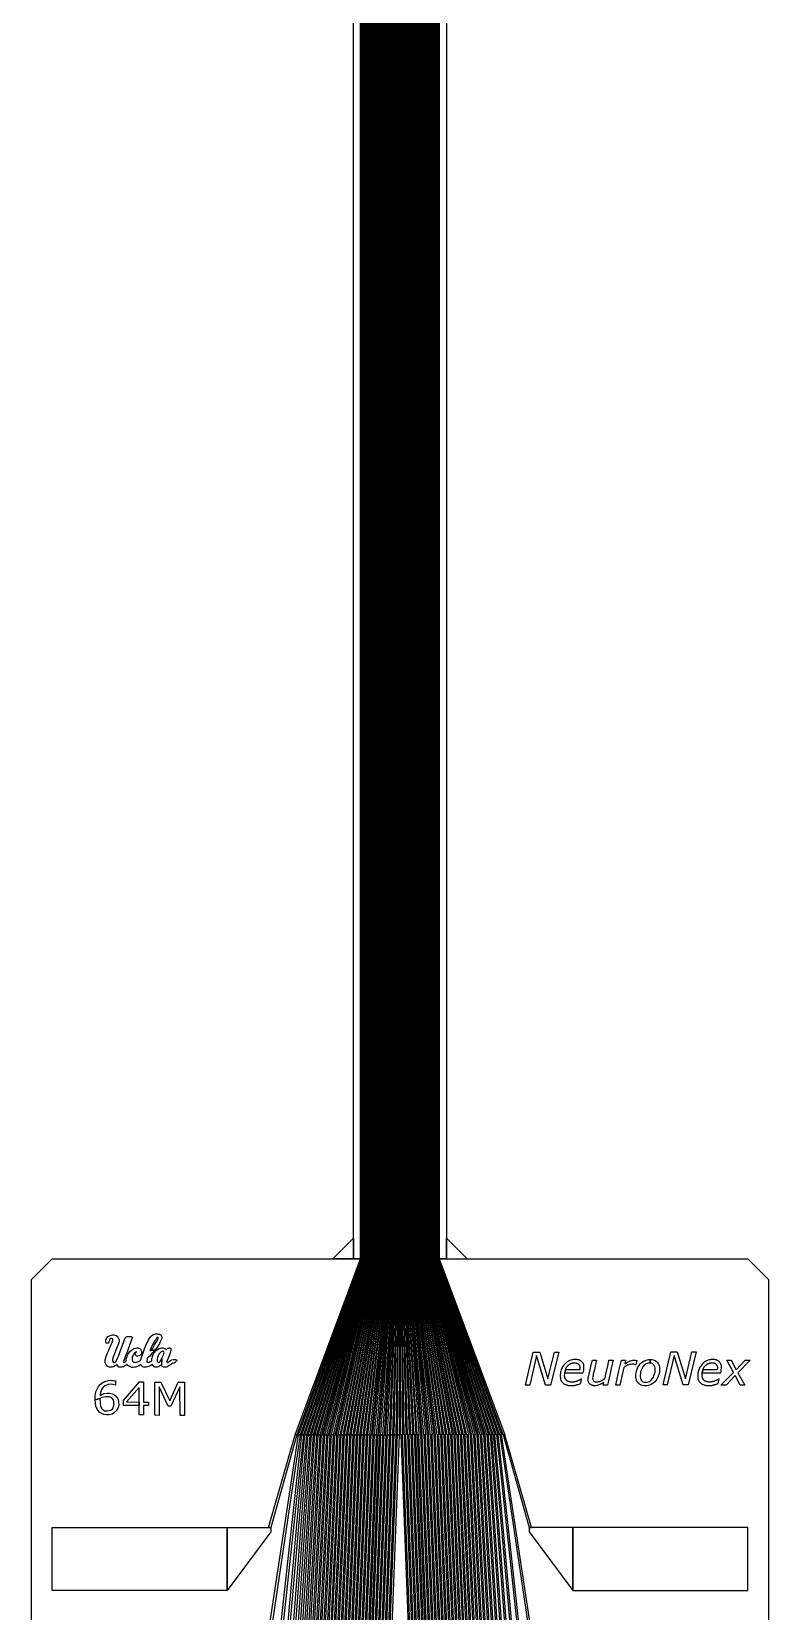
# Model space of a CAD drawing. Header units: inches. Extents: x 115980 to 170179, y 57000 to 74333.
# Drawn here: x 121980 to 122694, y 60169 to 61698 of the extents above; entities that cross this region are included whole.
import ezdxf

# ---------------------------------------------------------------- set-up
doc = ezdxf.new("R2010")
doc.units = ezdxf.units.IN
doc.header["$MEASUREMENT"] = 0
for name, color, linetype in [('metal', 221, 'Continuous'), ('nitride window', 40, 'Continuous'), ('profile', 140, 'Continuous')]:
    doc.layers.add(name, color=color, linetype=linetype)

msp = doc.modelspace()

# ---------------------------------------------------------------- linework, layer by layer
at = {"layer": 'metal'}
for points in [[(122298.7, 60510.7), (122298.7, 66740.5), (122299.3, 66740.5), (122299.3, 60510.7)], [(122299.9, 60510.7), (122299.9, 66740.5), (122300.5, 66740.5), (122300.5, 60510.7)], [(122301.1, 60510.7), (122301.1, 66740.5), (122301.7, 66740.5), (122301.7, 60510.7)], [(122302.3, 60510.7), (122302.3, 66740.5), (122302.9, 66740.5), (122302.9, 60510.7)], [(122303.5, 60510.7), (122303.5, 66740.5), (122304.1, 66740.5), (122304.1, 60510.7)], [(122304.7, 60510.7), (122304.7, 66740.5), (122305.3, 66740.5), (122305.3, 60510.7)], [(122305.9, 60510.7), (122305.9, 66740.5), (122306.5, 66740.5), (122306.5, 60510.7)], [(122307.1, 60510.7), (122307.1, 66740.5), (122307.7, 66740.5), (122307.7, 60510.7)], [(122308.3, 60510.7), (122308.3, 66740.5), (122308.9, 66740.5), (122308.9, 60510.7)], [(122309.5, 60510.7), (122309.5, 66740.5), (122310.1, 66740.5), (122310.1, 60510.7)], [(122310.7, 60510.7), (122310.7, 66740.5), (122311.3, 66740.5), (122311.3, 60510.7)], [(122311.9, 60510.7), (122311.9, 66740.5), (122312.5, 66740.5), (122312.5, 60510.7)], [(122313.1, 60510.7), (122313.1, 66740.5), (122313.7, 66740.5), (122313.7, 60510.7)], [(122314.3, 60510.7), (122314.3, 66740.5), (122314.9, 66740.5), (122314.9, 60510.7)], [(122315.5, 60510.7), (122315.5, 66740.5), (122316.1, 66740.5), (122316.1, 60510.7)], [(122316.7, 60510.7), (122316.7, 66740.5), (122317.3, 66740.5), (122317.3, 60510.7)], [(122317.9, 60510.7), (122317.9, 66740.5), (122318.5, 66740.5), (122318.5, 60510.7)], [(122319.1, 60510.7), (122319.1, 66740.5), (122319.7, 66740.5), (122319.7, 60510.7)], [(122320.3, 60510.7), (122320.3, 66740.5), (122320.9, 66740.5), (122320.9, 60510.7)], [(122321.5, 60510.7), (122321.5, 66740.5), (122322.1, 66740.5), (122322.1, 60510.7)], [(122322.7, 60510.7), (122322.7, 66740.5), (122323.3, 66740.5), (122323.3, 60510.7)], [(122323.9, 60510.7), (122323.9, 66740.5), (122324.5, 66740.5), (122324.5, 60510.7)], [(122325.1, 60510.7), (122325.1, 66740.5), (122325.7, 66740.5), (122325.7, 60510.7)], [(122326.3, 60510.7), (122326.3, 66740.5), (122326.9, 66740.5), (122326.9, 60510.7)], [(122327.5, 60510.7), (122327.5, 66740.5), (122328.1, 66740.5), (122328.1, 60510.7)], [(122328.7, 60510.7), (122328.7, 66740.5), (122329.3, 66740.5), (122329.3, 60510.7)], [(122329.9, 60510.7), (122329.9, 66740.5), (122330.5, 66740.5), (122330.5, 60510.7)], [(122331.1, 60510.7), (122331.1, 66740.5), (122331.7, 66740.5), (122331.7, 60510.7)], [(122332.3, 60510.7), (122332.3, 66740.5), (122332.9, 66740.5), (122332.9, 60510.7)], [(122333.5, 60510.7), (122333.5, 66740.5), (122334.1, 66740.5), (122334.1, 60510.7)], [(122334.7, 60510.7), (122334.7, 66740.5), (122335.3, 66740.5), (122335.3, 60510.7)], [(122335.9, 60510.7), (122335.9, 66740.5), (122336.5, 66740.5), (122336.5, 60510.7)], [(122337.1, 60510.7), (122337.1, 66740.5), (122337.7, 66740.5), (122337.7, 60510.7)], [(122338.3, 60510.7), (122338.3, 66740.5), (122338.9, 66740.5), (122338.9, 60510.7)], [(122339.5, 60510.7), (122339.5, 66740.5), (122340.1, 66740.5), (122340.1, 60510.7)], [(122340.7, 60510.7), (122340.7, 66740.5), (122341.3, 66740.5), (122341.3, 60510.7)], [(122341.9, 60510.7), (122341.9, 66740.5), (122342.5, 66740.5), (122342.5, 60510.7)], [(122343.1, 60510.7), (122343.1, 66740.5), (122343.7, 66740.5), (122343.7, 60510.7)], [(122344.3, 60510.7), (122344.3, 66740.5), (122344.9, 66740.5), (122344.9, 60510.7)], [(122345.5, 60510.7), (122345.5, 66740.5), (122346.1, 66740.5), (122346.1, 60510.7)], [(122346.7, 60510.7), (122346.7, 66740.5), (122347.3, 66740.5), (122347.3, 60510.7)], [(122347.9, 60510.7), (122347.9, 66740.5), (122348.5, 66740.5), (122348.5, 60510.7)], [(122349.1, 60510.7), (122349.1, 66740.5), (122349.7, 66740.5), (122349.7, 60510.7)], [(122350.3, 60510.7), (122350.3, 66740.5), (122350.9, 66740.5), (122350.9, 60510.7)], [(122351.5, 60510.7), (122351.5, 66740.5), (122352.1, 66740.5), (122352.1, 60510.7)], [(122352.7, 60510.7), (122352.7, 66740.5), (122353.3, 66740.5), (122353.3, 60510.7)], [(122353.9, 60510.7), (122353.9, 66740.5), (122354.5, 66740.5), (122354.5, 60510.7)], [(122355.1, 60510.7), (122355.1, 66740.5), (122355.7, 66740.5), (122355.7, 60510.7)], [(122356.3, 60510.7), (122356.3, 66740.5), (122356.9, 66740.5), (122356.9, 60510.7)], [(122357.5, 60510.7), (122357.5, 66740.5), (122358.1, 66740.5), (122358.1, 60510.7)], [(122358.7, 60510.7), (122358.7, 66740.5), (122359.3, 66740.5), (122359.3, 60510.7)], [(122359.9, 60510.7), (122359.9, 66740.5), (122360.5, 66740.5), (122360.5, 60510.7)], [(122361.1, 60510.7), (122361.1, 66740.5), (122361.7, 66740.5), (122361.7, 60510.7)], [(122362.3, 60510.7), (122362.3, 66740.5), (122362.9, 66740.5), (122362.9, 60510.7)], [(122363.5, 60510.7), (122363.5, 66740.5), (122364.1, 66740.5), (122364.1, 60510.7)], [(122364.7, 60510.7), (122364.7, 66740.5), (122365.3, 66740.5), (122365.3, 60510.7)], [(122365.9, 60510.7), (122365.9, 66740.5), (122366.5, 66740.5), (122366.5, 60510.7)], [(122367.1, 60510.7), (122367.1, 66740.5), (122367.7, 66740.5), (122367.7, 60510.7)], [(122368.3, 60510.7), (122368.3, 66740.5), (122368.9, 66740.5), (122368.9, 60510.7)], [(122369.5, 60510.7), (122369.5, 66740.5), (122370.1, 66740.5), (122370.1, 60510.7)], [(122370.7, 60510.7), (122370.7, 66740.5), (122371.3, 66740.5), (122371.3, 60510.7)], [(122371.9, 60510.7), (122371.9, 66740.5), (122372.5, 66740.5), (122372.5, 60510.7)], [(122373.1, 60510.7), (122373.1, 66740.5), (122373.7, 66740.5), (122373.7, 60510.7), (122373.1, 60510.7)], [(122374.3, 60510.7), (122374.3, 66740.5), (122374.9, 66740.5), (122374.9, 60510.7), (122374.3, 60510.7)], [(122298.7, 60510.7), (122299.3, 60510.7), (122236.8, 60340.4), (122235.2, 60340.4)], [(122299.9, 60510.7), (122300.5, 60510.7), (122240, 60340.4), (122238.4, 60340.4)], [(122301.1, 60510.7), (122301.7, 60510.7), (122243.2, 60340.4), (122241.6, 60340.4)], [(122246.4, 60340.4), (122244.8, 60340.4), (122302.3, 60510.7), (122302.9, 60510.7)], [(122303.5, 60510.7), (122304.1, 60510.7), (122249.6, 60340.4), (122248, 60340.4)], [(122252.8, 60340.4), (122251.2, 60340.4), (122304.7, 60510.7), (122305.3, 60510.7)], [(122305.9, 60510.7), (122306.5, 60510.7), (122256, 60340.4), (122254.4, 60340.4)], [(122307.1, 60510.7), (122307.7, 60510.7), (122259.2, 60340.4), (122257.6, 60340.4)], [(122260.8, 60340.4), (122262.4, 60340.4), (122308.9, 60510.7), (122308.3, 60510.7)], [(122309.5, 60510.7), (122310.1, 60510.7), (122265.6, 60340.4), (122264, 60340.4)], [(122267.2, 60340.4), (122268.8, 60340.4), (122311.3, 60510.7), (122310.7, 60510.7)], [(122311.9, 60510.7), (122312.5, 60510.7), (122272, 60340.4), (122270.4, 60340.4)], [(122273.6, 60340.4), (122275.2, 60340.4), (122313.7, 60510.7), (122313.1, 60510.7)], [(122314.3, 60510.7), (122314.9, 60510.7), (122278.4, 60340.4), (122276.8, 60340.4)], [(122315.5, 60510.7), (122316.1, 60510.7), (122281.6, 60340.4), (122280, 60340.4)], [(122316.7, 60510.7), (122317.3, 60510.7), (122284.8, 60340.4), (122283.2, 60340.4)], [(122317.9, 60510.7), (122318.5, 60510.7), (122288, 60340.4), (122286.4, 60340.4)], [(122319.1, 60510.7), (122319.7, 60510.7), (122291.2, 60340.4), (122289.6, 60340.4)], [(122294.4, 60340.4), (122292.8, 60340.4), (122320.3, 60510.7), (122320.9, 60510.7)], [(122321.5, 60510.7), (122322.1, 60510.7), (122297.6, 60340.4), (122296, 60340.4)], [(122300.8, 60340.4), (122299.2, 60340.4), (122322.7, 60510.7), (122323.3, 60510.7)], [(122323.9, 60510.7), (122324.5, 60510.7), (122304, 60340.4), (122302.4, 60340.4)], [(122325.1, 60510.7), (122325.7, 60510.7), (122307.2, 60340.4), (122305.6, 60340.4)], [(122308.8, 60340.4), (122310.4, 60340.4), (122326.9, 60510.7), (122326.3, 60510.7)], [(122327.5, 60510.7), (122328.1, 60510.7), (122313.6, 60340.4), (122312, 60340.4)], [(122315.2, 60340.4), (122316.8, 60340.4), (122329.3, 60510.7), (122328.7, 60510.7)], [(122329.9, 60510.7), (122330.5, 60510.7), (122320, 60340.4), (122318.4, 60340.4)], [(122321.6, 60340.4), (122323.2, 60340.4), (122331.7, 60510.7), (122331.1, 60510.7)], [(122332.3, 60510.7), (122332.9, 60510.7), (122326.4, 60340.4), (122324.8, 60340.4)], [(122333.5, 60510.7), (122334.1, 60510.7), (122329.6, 60340.4), (122328, 60340.4)], [(122334.7, 60510.7), (122335.3, 60510.7), (122332.8, 60340.4), (122331.2, 60340.4)], [(122335.9, 60510.7), (122336.5, 60510.7), (122336, 60340.4), (122334.4, 60340.4)], [(122337.1, 60510.7), (122337.7, 60510.7), (122339.2, 60340.4), (122337.6, 60340.4)], [(122342.4, 60340.4), (122340.8, 60340.4), (122338.3, 60510.7), (122338.9, 60510.7)], [(122339.5, 60510.7), (122340.1, 60510.7), (122345.6, 60340.4), (122344, 60340.4)], [(122348.8, 60340.4), (122347.2, 60340.4), (122340.7, 60510.7), (122341.3, 60510.7)], [(122341.9, 60510.7), (122342.5, 60510.7), (122352, 60340.4), (122350.4, 60340.4)], [(122343.1, 60510.7), (122343.7, 60510.7), (122355.2, 60340.4), (122353.6, 60340.4)], [(122356.8, 60340.4), (122358.4, 60340.4), (122344.9, 60510.7), (122344.3, 60510.7)], [(122345.5, 60510.7), (122346.1, 60510.7), (122361.6, 60340.4), (122360, 60340.4)], [(122363.2, 60340.4), (122364.8, 60340.4), (122347.3, 60510.7), (122346.7, 60510.7)], [(122347.9, 60510.7), (122348.5, 60510.7), (122368, 60340.4), (122366.4, 60340.4)], [(122369.6, 60340.4), (122371.2, 60340.4), (122349.7, 60510.7), (122349.1, 60510.7)], [(122350.3, 60510.7), (122350.9, 60510.7), (122374.4, 60340.4), (122372.8, 60340.4)], [(122351.5, 60510.7), (122352.1, 60510.7), (122377.6, 60340.4), (122376, 60340.4)], [(122352.7, 60510.7), (122353.3, 60510.7), (122380.8, 60340.4), (122379.2, 60340.4)], [(122353.9, 60510.7), (122354.5, 60510.7), (122384, 60340.4), (122382.4, 60340.4)], [(122355.1, 60510.7), (122355.7, 60510.7), (122387.2, 60340.4), (122385.6, 60340.4)], [(122390.4, 60340.4), (122388.8, 60340.4), (122356.3, 60510.7), (122356.9, 60510.7)], [(122357.5, 60510.7), (122358.1, 60510.7), (122393.6, 60340.4), (122392, 60340.4)], [(122396.8, 60340.4), (122395.2, 60340.4), (122358.7, 60510.7), (122359.3, 60510.7)], [(122359.9, 60510.7), (122360.5, 60510.7), (122400, 60340.4), (122398.4, 60340.4)], [(122361.1, 60510.7), (122361.7, 60510.7), (122403.2, 60340.4), (122401.6, 60340.4)], [(122404.8, 60340.4), (122406.4, 60340.4), (122362.9, 60510.7), (122362.3, 60510.7)], [(122363.5, 60510.7), (122364.1, 60510.7), (122409.6, 60340.4), (122408, 60340.4)], [(122411.2, 60340.4), (122412.8, 60340.4), (122365.3, 60510.7), (122364.7, 60510.7)], [(122365.9, 60510.7), (122366.5, 60510.7), (122416, 60340.4), (122414.4, 60340.4)], [(122417.6, 60340.4), (122419.2, 60340.4), (122367.7, 60510.7), (122367.1, 60510.7)], [(122368.3, 60510.7), (122368.9, 60510.7), (122422.4, 60340.4), (122420.8, 60340.4)], [(122369.5, 60510.7), (122370.1, 60510.7), (122425.6, 60340.4), (122424, 60340.4)], [(122428.8, 60340.4), (122427.2, 60340.4), (122370.7, 60510.7), (122371.3, 60510.7)], [(122371.9, 60510.7), (122372.5, 60510.7), (122432, 60340.4), (122430.4, 60340.4)], [(122435.2, 60340.4), (122433.6, 60340.4), (122373.1, 60510.7), (122373.7, 60510.7)], [(122374.3, 60510.7), (122374.9, 60510.7), (122438.4, 60340.4), (122436.8, 60340.4)], [(122053.1, 60428.8), (122052.2, 60429.1), (122051.8, 60430.2), (122051.9, 60432.2), (122053.9, 60435.3), (122055.4, 60436.2), (122057.2, 60436.8), (122058.7, 60437.1), (122059.7, 60437), (122060.8, 60436.8), (122062, 60436.3), (122063, 60435.6), (122063.6, 60434.9), (122064.3, 60433.5), (122064.8, 60432.2), (122064.8, 60430.9), (122064.6, 60429.4), (122063.9, 60427.6), (122063, 60425.3), (122059.3, 60416.3), (122058.5, 60413.6), (122058.4, 60412.2), (122058.6, 60411.1), (122059.4, 60410.4), (122060.4, 60410.3), (122061.1, 60410.7), (122061.9, 60411.6), (122062.4, 60412.5), (122063, 60413.5), (122063.7, 60415.1), (122064.2, 60416.4), (122070.7, 60434), (122071.2, 60434.7), (122071.9, 60435.2), (122072.7, 60435.3), (122074.5, 60435.5), (122075.6, 60435.3), (122076.3, 60435.3), (122077.4, 60434.8), (122077.6, 60434.3), (122077.2, 60433.3), (122076.2, 60430.5), (122075, 60427), (122074.6, 60425.6), (122073.9, 60424), (122072.8, 60421.1), (122070.7, 60415.7), (122069.9, 60413.8), (122069.3, 60412.3), (122069.1, 60411.3), (122069.4, 60410.4), (122070.1, 60410.6), (122071.4, 60411.6), (122071.7, 60412.4), (122072.1, 60414.3), (122072.5, 60415.6), (122072.7, 60416.5), (122073.3, 60417.9), (122074.2, 60419.4), (122075.2, 60420.9), (122076.3, 60422), (122078.1, 60423.3), (122079.3, 60423.8), (122080.8, 60424.2), (122081.9, 60424.3), (122082.9, 60424.3), (122083.7, 60424.1), (122084.7, 60423.8), (122085.5, 60423), (122086.2, 60422), (122086.5, 60420.9), (122086.6, 60420), (122086.5, 60418.9), (122085.7, 60417.6), (122084.9, 60417), (122084.1, 60416.6), (122083, 60416.4), (122082, 60416.5), (122081.4, 60416.7), (122081, 60417), (122080.6, 60417.7), (122080.4, 60418.6), (122080.7, 60419.5), (122081.1, 60419.9), (122081.5, 60420.2), (122081.6, 60420.6), (122081.2, 60420.7), (122080.6, 60420.4), (122080, 60419.9), (122079.4, 60419.2), (122078.9, 60418.5), (122078.3, 60417.4), (122077.8, 60416.4), (122077.5, 60415.6), (122077.3, 60414.6), (122077.3, 60413.7), (122077.4, 60413), (122077.4, 60412.4), (122077.6, 60411.9), (122077.8, 60411.5), (122078.2, 60411.1), (122078.7, 60410.7), (122079.3, 60410.5), (122080.1, 60410.5), (122080.8, 60410.4), (122082.5, 60410.8), (122083.4, 60411.2), (122084.7, 60411.9), (122085.5, 60412.3), (122085.8, 60412.7), (122086.7, 60416), (122088.6, 60421.5), (122090.7, 60427.1), (122092.5, 60430.6), (122093.4, 60432.2), (122095.3, 60435), (122096.2, 60436), (122097.5, 60436.9), (122098.9, 60437.5), (122100.1, 60437.9), (122101, 60438), (122102, 60438), (122103, 60437.8), (122104, 60437.5), (122104.7, 60437.2), (122105.4, 60436.6), (122105.8, 60435.8), (122106, 60434.1), (122105.7, 60432.8), (122105.3, 60431.5), (122104.6, 60430.1), (122103.8, 60428.5), (122102.3, 60425.9), (122101, 60424.1), (122099.7, 60422.4), (122095.6, 60422.3), (122097.3, 60424.1), (122099.2, 60427.3), (122101, 60430.3), (122102.2, 60432.6), (122102.5, 60433.5), (122102.6, 60434), (122102.5, 60434.5), (122102.3, 60434.6), (122101.7, 60434.3), (122101.1, 60433.8), (122100.6, 60433), (122099.9, 60431.9), (122099.4, 60431.2), (122098.7, 60430.2), (122098.1, 60429.1), (122097.5, 60428.1), (122097, 60427.2), (122096.5, 60426.1), (122095.8, 60424.7), (122095.5, 60423.7), (122095, 60422.5), (122094.8, 60421.8), (122094.6, 60421.3), (122095.6, 60422.2), (122099.7, 60422.3), (122099.2, 60421.7), (122098.5, 60420.9), (122097.4, 60419.7), (122096.5, 60418.8), (122095.3, 60417.4), (122094.4, 60416.4), (122093.5, 60415.6), (122092.4, 60414.6), (122092.1, 60414), (122092, 60413.3), (122091.8, 60412.6), (122091.7, 60411.8), (122091.7, 60410.9), (122091.9, 60410.5), (122092.7, 60410.3), (122094, 60410.6), (122095, 60411.1), (122095.8, 60411.6), (122096.2, 60412), (122096.4, 60412.2), (122096.4, 60412.7), (122096.5, 60413.4), (122096.6, 60414.2), (122097, 60415.5), (122097.5, 60417), (122097.8, 60417.9), (122098.5, 60419.2), (122099.3, 60420.4), (122100.2, 60421.4), (122101.1, 60422.2), (122102.1, 60422.9), (122103.5, 60423.7), (122104.7, 60424.1), (122105.7, 60424.3), (122106.7, 60424.4), (122107.3, 60424.3), (122108.1, 60424.2), (122108.9, 60423.8), (122109.6, 60423.4), (122110.1, 60422.9), (122110.2, 60422.5), (122110.6, 60422.8), (122111, 60423.2), (122111.5, 60423.7), (122112.1, 60424), (122112.6, 60424.1), (122113.2, 60424.3), (122113.8, 60424.3), (122114.3, 60424.2), (122114.8, 60423.8), (122115, 60423.4), (122115, 60422.6), (122115, 60421.8), (122114.7, 60420.9), (122114.1, 60419.3), (122111.5, 60412.8), (122111.1, 60411.7), (122111, 60410.8), (122111.2, 60410.4), (122111.6, 60410.2), (122112.2, 60410.2), (122113.2, 60411.2), (122114.5, 60412.2), (122115.7, 60412.7), (122117.1, 60413.1), (122118.1, 60413.2), (122119, 60413.1), (122120.2, 60412.9), (122121.1, 60412.5), (122118.2, 60409.5), (122117.9, 60409.7), (122117.6, 60409.8), (122117.3, 60409.8), (122117.1, 60409.7), (122116.6, 60409.5), (122116.3, 60409.3), (122115.7, 60408.9), (122114.5, 60408), (122113.4, 60407.2), (122112.4, 60406.6), (122111.3, 60406.2), (122110.2, 60405.8), (122109.3, 60405.7), (122107.9, 60405.6), (122107.2, 60405.9), (122106.6, 60406.4), (122106.2, 60407), (122106.1, 60407.7), (122106, 60408.4), (122106.3, 60414.3), (122107, 60416.3), (122107.7, 60417.8), (122108.1, 60418.9), (122108.3, 60419.8), (122108.1, 60420.5), (122107.9, 60420.8), (122107.3, 60420.9), (122106.3, 60420.9), (122105.6, 60420.5), (122104.6, 60419.7), (122103.4, 60418.2), (122102.6, 60416.7), (122102, 60415.1), (122101.8, 60413.7), (122101.7, 60412.5), (122101.8, 60411.7), (122102.1, 60411), (122102.6, 60410.4), (122103, 60410.3), (122103.9, 60410.5), (122104.5, 60411.2), (122105.1, 60412.1), (122105.5, 60413.1), (122106.1, 60414), (122106.2, 60414.2), (122105.9, 60408.1), (122105, 60407.4), (122103.9, 60406.6), (122102.9, 60406.1), (122101.8, 60405.7), (122100.8, 60405.6), (122099.3, 60405.7), (122098.6, 60406.1), (122097.7, 60406.8), (122097.3, 60407.6), (122097.1, 60408.3), (122096.5, 60407.9), (122095, 60407.1), (122093.6, 60406.4), (122092.3, 60405.9), (122090.9, 60405.7), (122089.9, 60405.6), (122088.7, 60405.7), (122087.6, 60406), (122087, 60406.6), (122086.6, 60407.1), (122086.2, 60407.7), (122085.9, 60408.4), (122084.8, 60407.7), (122083.8, 60407), (122082.7, 60406.5), (122081.7, 60406.1), (122080.8, 60405.8), (122079.6, 60405.6), (122078.5, 60405.5), (122077.5, 60405.5), (122076.3, 60405.8), (122075.4, 60406.1), (122074.3, 60406.6), (122073.3, 60407.4), (122072.5, 60408.4), (122071.6, 60407.7), (122070.8, 60407.2), (122070, 60406.7), (122068.9, 60406.1), (122068, 60405.9), (122067, 60405.7), (122065.9, 60405.7), (122064.9, 60405.8), (122064.1, 60406.2), (122063.4, 60406.9), (122062.6, 60408.3), (122061.8, 60407.7), (122060.9, 60407.1), (122059.9, 60406.5), (122059, 60406.1), (122058, 60405.7), (122056.6, 60405.6), (122055.4, 60405.6), (122054.4, 60406), (122053.6, 60406.5), (122052.9, 60407.2), (122052.3, 60407.9), (122051.8, 60408.7), (122051.4, 60409.9), (122051.3, 60411.2), (122051.4, 60412.7), (122051.7, 60413.9), (122052.3, 60415.9), (122053, 60418), (122054, 60420.4), (122054.7, 60422.2), (122055.8, 60424.6), (122057.2, 60427.7), (122057.9, 60429.7), (122058.6, 60431.6), (122058.6, 60432.6), (122058.3, 60433), (122057.9, 60433.3), (122057.3, 60433.4), (122056.6, 60433.4), (122055.9, 60432.9), (122055.4, 60432.1), (122055, 60431), (122054.8, 60430.1), (122054.4, 60429.1), (122053.9, 60428.8), (122053.5, 60428.8)], [(122458.4, 60388.4), (122465.8, 60420.4), (122472.2, 60420.4), (122480.1, 60394.3), (122486.4, 60420.4), (122490.5, 60420.4), (122482.7, 60388.4), (122477.7, 60388.4), (122469, 60417.1), (122462.4, 60388.4)], [(122496.4, 60400.1), (122514.2, 60400.1), (122514.5, 60401.4), (122514.8, 60402.9), (122515, 60404.6), (122515, 60405.7), (122514.9, 60406.8), (122514.7, 60408.2), (122514.1, 60409.4), (122513.8, 60410), (122513.4, 60410.5), (122513, 60410.9), (122512.4, 60411.4), (122511.9, 60411.8), (122511.5, 60412), (122510.9, 60412.3), (122510, 60412.7), (122509.2, 60412.8), (122508.4, 60413), (122507.4, 60413.1), (122506.5, 60413.1), (122505.5, 60413.1), (122504.9, 60413), (122504, 60412.9), (122503.1, 60412.7), (122502.3, 60412.4), (122501.4, 60412.1), (122500.6, 60411.8), (122499.6, 60411.3), (122498.8, 60410.8), (122498, 60410.2), (122497.2, 60409.4), (122496.4, 60408.6), (122495.6, 60407.8), (122494.9, 60406.8), (122494.3, 60405.9), (122493.8, 60405), (122493.3, 60404), (122492.9, 60403), (122492.6, 60402), (122492.4, 60401.1), (122492.2, 60400.1), (122492.1, 60399.4), (122492, 60398.6), (122492, 60397.8), (122492, 60397.4), (122492, 60396.8), (122492, 60396.1), (122492.1, 60395.5), (122492.1, 60395), (122492.2, 60394.4), (122492.4, 60393.9), (122492.6, 60393.2), (122492.9, 60392.6), (122493.2, 60392), (122493.5, 60391.6), (122493.6, 60391.4), (122494.1, 60390.9), (122494.5, 60390.5), (122494.9, 60390.2), (122495.5, 60389.7), (122496.2, 60389.3), (122496.9, 60388.9), (122497.3, 60388.8), (122498.1, 60388.5), (122498.3, 60388.5), (122498.9, 60388.3), (122499.4, 60388.2), (122500.1, 60388.1), (122500.8, 60388), (122501.5, 60387.9), (122502, 60387.9), (122502.4, 60387.9), (122502.9, 60387.9), (122503.4, 60387.9), (122504, 60387.9), (122504.6, 60388), (122505.2, 60388), (122505.6, 60388.1), (122506.2, 60388.2), (122506.7, 60388.3), (122507.2, 60388.4), (122507.6, 60388.5), (122508.1, 60388.6), (122508.5, 60388.8), (122509, 60388.9), (122509.4, 60389), (122509.7, 60389.1), (122510.3, 60389.4), (122510.9, 60389.6), (122511.8, 60389.9), (122512.7, 60394.3), (122512.5, 60394.3), (122512, 60394), (122511.4, 60393.6), (122510.8, 60393.3), (122510.4, 60393.1), (122509.9, 60392.9), (122509.5, 60392.7), (122509, 60392.5), (122508.6, 60392.3), (122508.2, 60392.2), (122507.7, 60392), (122507.4, 60391.9), (122507, 60391.8), (122506.4, 60391.6), (122505.9, 60391.5), (122505.5, 60391.4), (122505.1, 60391.4), (122504.6, 60391.3), (122504.1, 60391.3), (122503.6, 60391.3), (122503, 60391.3), (122502.6, 60391.3), (122502.2, 60391.3), (122501.7, 60391.4), (122501.1, 60391.5), (122500.8, 60391.6), (122500.3, 60391.7), (122499.8, 60391.9), (122499.5, 60392), (122499.1, 60392.2), (122498.8, 60392.4), (122498.4, 60392.7), (122498.2, 60392.9), (122497.9, 60393.2), (122497.7, 60393.3), (122497.5, 60393.6), (122497.3, 60393.9), (122497, 60394.4), (122496.9, 60394.5), (122496.8, 60394.8), (122496.7, 60395.1), (122496.6, 60395.3), (122496.5, 60395.6), (122496.3, 60396.2), (122496.2, 60397), (122496.2, 60397.7), (122496.2, 60398.5), (122496.3, 60399.2), (122496.4, 60399.9), (122496.4, 60400), (122496.4, 60400.1), (122497, 60403.1), (122497.1, 60403.3), (122497.2, 60403.6), (122497.3, 60404), (122497.5, 60404.4), (122497.6, 60404.7), (122497.8, 60405.1), (122498, 60405.3), (122498.1, 60405.6), (122498.2, 60405.8), (122498.4, 60406), (122498.6, 60406.4), (122498.8, 60406.5), (122499, 60406.8), (122499.2, 60407), (122499.5, 60407.4), (122499.7, 60407.6), (122500, 60407.8), (122500.3, 60408), (122500.5, 60408.2), (122500.8, 60408.4), (122501, 60408.6), (122501.3, 60408.7), (122501.5, 60408.8), (122501.6, 60408.9), (122501.9, 60409.1), (122502.1, 60409.2), (122502.3, 60409.3), (122502.6, 60409.4), (122502.8, 60409.4), (122503, 60409.5), (122503.3, 60409.6), (122503.5, 60409.7), (122503.8, 60409.7), (122504, 60409.8), (122504.2, 60409.8), (122504.5, 60409.8), (122504.8, 60409.9), (122505, 60409.9), (122505.3, 60409.9), (122505.7, 60409.9), (122505.9, 60409.9), (122506, 60409.9), (122506.3, 60409.9), (122506.5, 60409.9), (122506.7, 60409.9), (122506.9, 60409.9), (122507.1, 60409.8), (122507.3, 60409.8), (122507.6, 60409.7), (122507.8, 60409.7), (122508.1, 60409.6), (122508.2, 60409.6), (122508.3, 60409.5), (122508.4, 60409.5), (122508.6, 60409.4), (122508.7, 60409.4), (122508.8, 60409.3), (122509, 60409.2), (122509, 60409.2), (122509.1, 60409.1), (122509.3, 60409.1), (122509.4, 60409), (122509.4, 60408.9), (122509.5, 60408.8), (122509.6, 60408.8), (122509.8, 60408.6), (122509.8, 60408.5), (122509.9, 60408.4), (122510.1, 60408.2), (122510.3, 60407.9), (122510.4, 60407.7), (122510.6, 60407.5), (122510.6, 60407.2), (122510.7, 60407.1), (122510.8, 60406.8), (122510.8, 60406.6), (122510.9, 60406.4), (122510.9, 60406.1), (122511, 60405.7), (122511, 60405.4), (122511, 60405.1), (122511, 60404.6), (122511, 60404.4), (122511, 60404.1), (122510.9, 60403.8), (122510.9, 60403.5), (122510.9, 60403.2), (122510.8, 60403), (122497.1, 60403.1), (122497, 60403.1)], [(122523.1, 60412.4), (122527.2, 60412.4), (122524.8, 60402.2), (122524, 60398.8), (122523.8, 60397.8), (122523.7, 60397.1), (122523.5, 60396.5), (122523.4, 60395.4), (122523.5, 60394.5), (122523.6, 60393.7), (122523.8, 60393.1), (122524.2, 60392.6), (122524.5, 60392.3), (122524.6, 60392.2), (122524.8, 60392), (122525, 60391.9), (122525.3, 60391.8), (122525.6, 60391.7), (122525.9, 60391.6), (122526.1, 60391.6), (122526.3, 60391.6), (122526.6, 60391.5), (122526.8, 60391.5), (122527.1, 60391.5), (122527.4, 60391.5), (122527.7, 60391.5), (122527.9, 60391.5), (122528.3, 60391.5), (122528.5, 60391.6), (122528.8, 60391.6), (122529.2, 60391.7), (122529.5, 60391.8), (122529.7, 60391.8), (122530, 60391.9), (122530.3, 60392), (122530.7, 60392.2), (122531.1, 60392.3), (122531.5, 60392.5), (122532, 60392.7), (122532.3, 60392.9), (122532.6, 60393), (122532.8, 60393.2), (122533, 60393.3), (122533.3, 60393.4), (122533.6, 60393.6), (122533.8, 60393.7), (122534, 60393.9), (122534.3, 60394), (122534.5, 60394.2), (122534.7, 60394.3), (122534.9, 60394.4), (122535, 60394.5), (122535.1, 60394.5), (122536.4, 60400.4), (122538.3, 60408.4), (122539.2, 60412.4), (122543.3, 60412.4), (122541.8, 60406.2), (122540.7, 60401.1), (122540, 60398.4), (122537.7, 60388.4), (122533.6, 60388.4), (122534.3, 60391.1), (122533.7, 60390.7), (122532.8, 60390.1), (122531.9, 60389.6), (122531.1, 60389.2), (122530.3, 60388.8), (122529.5, 60388.5), (122528.6, 60388.2), (122528, 60388), (122527.4, 60387.9), (122526.8, 60387.8), (122526, 60387.8), (122525.3, 60387.8), (122524.6, 60387.8), (122524.1, 60387.9), (122523.4, 60388), (122523, 60388.2), (122522.4, 60388.4), (122521.9, 60388.6), (122521.6, 60388.8), (122521.2, 60389), (122520.9, 60389.3), (122520.5, 60389.6), (122520.1, 60390.1), (122519.8, 60390.6), (122519.5, 60391.2), (122519.3, 60391.9), (122519.2, 60392.6), (122519.1, 60393.2), (122519.1, 60393.8), (122519.1, 60394.4), (122519.2, 60395.3), (122519.4, 60396.3), (122519.5, 60396.9), (122519.6, 60397.6), (122520, 60399.1), (122520.6, 60401.9), (122522.4, 60409.4), (122523.1, 60412.4), (122523.1, 60412.4)], [(122551.2, 60412.5), (122555.3, 60412.4), (122554.5, 60408.9), (122555.6, 60409.6), (122556.9, 60410.5), (122558.3, 60411.2), (122559.8, 60411.8), (122561.2, 60412.2), (122562.4, 60412.4), (122563.5, 60412.4), (122564.7, 60412.4), (122565.6, 60412.3), (122566.2, 60412.2), (122565.2, 60408.1), (122565, 60408.1), (122564.4, 60408.3), (122563.4, 60408.5), (122562.3, 60408.6), (122561.3, 60408.6), (122560.2, 60408.4), (122559, 60408.2), (122557.3, 60407.6), (122556.3, 60407), (122555.3, 60406.5), (122554.3, 60405.9), (122553.7, 60405.5), (122549.8, 60388.4), (122545.7, 60388.4), (122548.9, 60402.3), (122550.7, 60410)], [(122579.1, 60413.1), (122580.6, 60413), (122581.9, 60412.8), (122582.9, 60412.5), (122584, 60412.1), (122585.3, 60411.2), (122586.1, 60410.4), (122587, 60409.2), (122587.6, 60407.9), (122587.9, 60406.9), (122588.1, 60405.7), (122588.2, 60404.7), (122588.2, 60403.4), (122588.1, 60401.9), (122588, 60400.9), (122587.8, 60399.7), (122587.5, 60398.7), (122587.4, 60398.2), (122587, 60397.1), (122586.7, 60396.3), (122586.3, 60395.6), (122585.8, 60394.6), (122585.6, 60394.2), (122584.8, 60393.1), (122583.9, 60392), (122582.9, 60390.9), (122581.5, 60389.9), (122580.1, 60389.1), (122578.6, 60388.4), (122577.4, 60388.1), (122576, 60387.8), (122574.4, 60387.8), (122573.3, 60387.8), (122571.6, 60388), (122570.5, 60388.3), (122569.6, 60388.7), (122568.7, 60389.3), (122568, 60389.9), (122567.1, 60390.7), (122566.5, 60391.7), (122566, 60392.6), (122565.7, 60393.5), (122565.4, 60394.7), (122565.3, 60396), (122565.2, 60397.4), (122565.3, 60398.4), (122565.4, 60400.2), (122565.9, 60402), (122566.4, 60403.7), (122567.2, 60405.6), (122568.3, 60407.4), (122569.4, 60408.8), (122570.5, 60409.9), (122571.7, 60410.8), (122573.2, 60411.7), (122574.8, 60412.3), (122576.3, 60412.8), (122577.5, 60413), (122578.3, 60413.1), (122579, 60413.1), (122579, 60409.7), (122578, 60409.7), (122577, 60409.6), (122576.2, 60409.4), (122575.3, 60409), (122574.3, 60408.4), (122573.4, 60407.7), (122572.5, 60406.7), (122571.7, 60405.6), (122571.2, 60404.8), (122570.7, 60403.6), (122570.1, 60402.3), (122569.8, 60401), (122569.6, 60399.7), (122569.5, 60398.4), (122569.5, 60396.5), (122569.6, 60395.1), (122570.2, 60393.7), (122570.7, 60392.9), (122571.5, 60392.2), (122572.3, 60391.6), (122573.3, 60391.3), (122574.5, 60391.1), (122575.8, 60391.2), (122577.2, 60391.5), (122578.5, 60392), (122579.8, 60392.9), (122581.3, 60394.6), (122582.2, 60395.9), (122582.8, 60397.3), (122583.4, 60399.2), (122583.8, 60401.3), (122583.9, 60403), (122583.9, 60404.6), (122583.6, 60406), (122583.1, 60407.3), (122582.6, 60408.1), (122582, 60408.6), (122581.3, 60409.1), (122580.3, 60409.5), (122579.4, 60409.7), (122579, 60409.7)], [(122591.6, 60388.5), (122599, 60420.5), (122605.4, 60420.5), (122613.3, 60394.3), (122619.6, 60420.5), (122623.7, 60420.5), (122615.9, 60388.5), (122610.9, 60388.5), (122602.2, 60417.1), (122595.6, 60388.5)], [(122629.6, 60400.1), (122647.4, 60400.1), (122647.7, 60401.4), (122648, 60402.9), (122648.2, 60404.7), (122648.2, 60405.7), (122648.1, 60406.9), (122647.9, 60408.2), (122647.3, 60409.4), (122647, 60410), (122646.6, 60410.5), (122646.2, 60411), (122645.6, 60411.4), (122645.1, 60411.8), (122644.7, 60412.1), (122644.1, 60412.3), (122643.2, 60412.7), (122642.4, 60412.9), (122641.6, 60413), (122640.6, 60413.1), (122639.6, 60413.1), (122638.7, 60413.1), (122638.1, 60413), (122637.2, 60412.9), (122636.3, 60412.7), (122635.4, 60412.5), (122634.6, 60412.2), (122633.8, 60411.8), (122632.8, 60411.3), (122632, 60410.8), (122631.2, 60410.2), (122630.4, 60409.5), (122629.6, 60408.6), (122628.8, 60407.8), (122628.1, 60406.8), (122627.5, 60406), (122627, 60405.1), (122626.5, 60404), (122626.1, 60403.1), (122625.8, 60402.1), (122625.6, 60401.1), (122625.4, 60400.1), (122625.3, 60399.4), (122625.2, 60398.7), (122625.2, 60397.8), (122625.2, 60397.4), (122625.2, 60396.8), (122625.2, 60396.2), (122625.3, 60395.5), (122625.3, 60395), (122625.4, 60394.5), (122625.6, 60393.9), (122625.8, 60393.3), (122626.1, 60392.6), (122626.4, 60392.1), (122626.7, 60391.7), (122626.8, 60391.5), (122627.3, 60390.9), (122627.7, 60390.6), (122628.1, 60390.2), (122628.7, 60389.7), (122629.4, 60389.3), (122630.1, 60389), (122630.5, 60388.8), (122631.3, 60388.6), (122631.5, 60388.5), (122632.1, 60388.3), (122632.6, 60388.2), (122633.3, 60388.1), (122634, 60388), (122634.7, 60387.9), (122635.2, 60387.9), (122635.6, 60387.9), (122636.1, 60387.9), (122636.6, 60387.9), (122637.2, 60388), (122637.8, 60388), (122638.4, 60388.1), (122638.8, 60388.1), (122639.4, 60388.2), (122639.9, 60388.4), (122640.4, 60388.5), (122640.8, 60388.6), (122641.3, 60388.7), (122641.7, 60388.8), (122642.1, 60388.9), (122642.6, 60389.1), (122642.9, 60389.2), (122643.5, 60389.4), (122644.1, 60389.6), (122645, 60390), (122645.9, 60394.3), (122645.7, 60394.3), (122645.2, 60394), (122644.6, 60393.6), (122644, 60393.3), (122643.6, 60393.1), (122643.1, 60392.9), (122642.7, 60392.7), (122642.2, 60392.5), (122641.8, 60392.4), (122641.4, 60392.2), (122640.9, 60392), (122640.6, 60391.9), (122640.2, 60391.8), (122639.6, 60391.7), (122639.1, 60391.6), (122638.7, 60391.5), (122638.3, 60391.4), (122637.8, 60391.4), (122637.3, 60391.3), (122636.8, 60391.3), (122636.2, 60391.3), (122635.8, 60391.3), (122635.4, 60391.4), (122634.9, 60391.4), (122634.3, 60391.5), (122634, 60391.6), (122633.5, 60391.7), (122633, 60391.9), (122632.7, 60392.1), (122632.3, 60392.2), (122632, 60392.4), (122631.6, 60392.7), (122631.4, 60392.9), (122631.1, 60393.2), (122630.9, 60393.4), (122630.7, 60393.7), (122630.5, 60394), (122630.2, 60394.4), (122630.1, 60394.5), (122630, 60394.8), (122629.9, 60395.1), (122629.8, 60395.4), (122629.7, 60395.6), (122629.5, 60396.2), (122629.4, 60397), (122629.4, 60397.8), (122629.4, 60398.5), (122629.5, 60399.3), (122629.6, 60399.9), (122629.6, 60400.1), (122629.6, 60400.1), (122630.2, 60403.1), (122630.3, 60403.4), (122630.4, 60403.7), (122630.5, 60404), (122630.7, 60404.4), (122630.8, 60404.8), (122631, 60405.1), (122631.2, 60405.4), (122631.3, 60405.7), (122631.4, 60405.9), (122631.6, 60406.1), (122631.8, 60406.4), (122632, 60406.6), (122632.2, 60406.9), (122632.4, 60407.1), (122632.7, 60407.4), (122632.9, 60407.6), (122633.2, 60407.8), (122633.5, 60408.1), (122633.7, 60408.3), (122634, 60408.5), (122634.2, 60408.6), (122634.5, 60408.8), (122634.7, 60408.9), (122634.8, 60409), (122635.1, 60409.1), (122635.3, 60409.2), (122635.5, 60409.3), (122635.8, 60409.4), (122636, 60409.5), (122636.2, 60409.5), (122636.5, 60409.6), (122636.7, 60409.7), (122637, 60409.8), (122637.2, 60409.8), (122637.4, 60409.8), (122637.7, 60409.9), (122638, 60409.9), (122638.2, 60409.9), (122638.5, 60409.9), (122638.9, 60410), (122639.1, 60410), (122639.2, 60410), (122639.5, 60409.9), (122639.7, 60409.9), (122639.9, 60409.9), (122640.1, 60409.9), (122640.2, 60409.9), (122640.5, 60409.8), (122640.8, 60409.8), (122641, 60409.7), (122641.3, 60409.6), (122641.4, 60409.6), (122641.5, 60409.6), (122641.6, 60409.5), (122641.8, 60409.5), (122641.9, 60409.4), (122642, 60409.3), (122642.2, 60409.3), (122642.2, 60409.2), (122642.3, 60409.2), (122642.4, 60409.1), (122642.6, 60409), (122642.6, 60409), (122642.7, 60408.9), (122642.8, 60408.8), (122643, 60408.7), (122643, 60408.6), (122643.1, 60408.5), (122643.3, 60408.2), (122643.5, 60408), (122643.6, 60407.7), (122643.7, 60407.5), (122643.8, 60407.3), (122643.9, 60407.1), (122644, 60406.9), (122644, 60406.7), (122644.1, 60406.4), (122644.1, 60406.2), (122644.2, 60405.7), (122644.2, 60405.4), (122644.2, 60405.1), (122644.2, 60404.7), (122644.2, 60404.4), (122644.2, 60404.1), (122644.1, 60403.8), (122644.1, 60403.5), (122644.1, 60403.3), (122644, 60403.1), (122630.3, 60403.1), (122630.2, 60403.1)], [(122653.2, 60412.4), (122657.6, 60412.4), (122662.5, 60403.3), (122671.2, 60412.4), (122676.1, 60412.4), (122664.1, 60400.3), (122670.7, 60388.4), (122666.2, 60388.4), (122661.3, 60397.6), (122652.6, 60388.4), (122647.6, 60388.4), (122659.7, 60400.5)], [(122061.2, 60392.4), (122061.3, 60388.2), (122058.7, 60389.1), (122056.4, 60389.3), (122054.2, 60388.9), (122050.9, 60387.6), (122049.2, 60386.4), (122047.8, 60384), (122046.7, 60381.3), (122046.4, 60378.4), (122048.1, 60379.3), (122050.3, 60380.2), (122053.3, 60380.7), (122055.5, 60380.7), (122058.4, 60380), (122060.7, 60378.6), (122062.7, 60376.9), (122064, 60374.6), (122064.3, 60372.1), (122064.4, 60369.1), (122063.5, 60365.8), (122062, 60363.4), (122060.4, 60362), (122057.9, 60360.4), (122055.1, 60359.7), (122052.7, 60359.7), (122050.1, 60359.8), (122046.2, 60361.8), (122044, 60364.3), (122042.4, 60367.9), (122041.8, 60371), (122041.7, 60374), (122046.1, 60375.4), (122046.3, 60371.1), (122046.9, 60368), (122048.3, 60365), (122051.1, 60363.5), (122053.6, 60363.4), (122056.7, 60364.1), (122058.7, 60365.6), (122059.8, 60368.6), (122059.7, 60371.8), (122059.2, 60374), (122057.7, 60376.2), (122055, 60377.1), (122051.6, 60377.1), (122048, 60376.3), (122046.9, 60375.8), (122046.1, 60375.5), (122041.7, 60374.1), (122041.6, 60374.4), (122041.6, 60374.6), (122041.7, 60378), (122042.4, 60381.7), (122043.4, 60384.4), (122044.7, 60386.9), (122046.6, 60389.3), (122049.4, 60391.1), (122052, 60392.3), (122054.4, 60392.8), (122056.2, 60393), (122057.7, 60392.9), (122059.4, 60392.9), (122060.5, 60392.6)], [(122084.6, 60391.5), (122088.5, 60391.6), (122088.4, 60372), (122093.1, 60372), (122093.1, 60368.5), (122088.4, 60368.5), (122088.3, 60359.5), (122084.2, 60359.7), (122084.2, 60368.5), (122084.2, 60386.2), (122072.1, 60372.1), (122084.1, 60372), (122084.1, 60368.6), (122068.9, 60368.6), (122069, 60373.5)], [(122099.5, 60359.2), (122099.5, 60391.1), (122105.3, 60391.1), (122113.8, 60373.3), (122122.1, 60391.1), (122128, 60391.1), (122128, 60359.1), (122123.8, 60359.1), (122123.7, 60386.6), (122114.8, 60367.9), (122112.3, 60367.9), (122103.5, 60386.7), (122103.5, 60359.1)], [(122302.4, 60340.4), (122304, 60340.4), (122211.7, 58117), (122209.6, 58117)], [(122211.7, 58218.6), (122209.6, 58218.6), (122299.2, 60340.4), (122300.8, 60340.4)], [(122296, 60340.4), (122297.6, 60340.4), (122211.7, 58320.2), (122209.6, 58320.2)], [(122211.7, 58421.8), (122209.6, 58421.8), (122292.8, 60340.4), (122294.4, 60340.4)], [(122211.7, 58523.4), (122209.6, 58523.4), (122289.6, 60340.4), (122291.2, 60340.4)], [(122286.4, 60340.4), (122288, 60340.4), (122211.7, 58625), (122209.6, 58625)], [(122305.6, 60340.4), (122307.2, 60340.4), (122211.7, 58015.4), (122209.6, 58015.4)], [(122308.8, 60340.4), (122310.4, 60340.4), (122211.7, 57913.8), (122209.6, 57913.8)], [(122334.4, 60340.4), (122336, 60340.4), (122211.7, 57101), (122209.6, 57101)], [(122331.2, 60340.4), (122332.8, 60340.4), (122211.7, 57202.6), (122209.6, 57202.6)], [(122312, 60340.4), (122313.6, 60340.4), (122211.7, 57812.2), (122209.6, 57812.2)], [(122211.7, 57710.6), (122209.6, 57710.6), (122315.2, 60340.4), (122316.8, 60340.4)], [(122211.7, 57609), (122209.6, 57609), (122318.4, 60340.4), (122320, 60340.4)], [(122321.6, 60340.4), (122323.2, 60340.4), (122211.7, 57507.4), (122209.6, 57507.4)], [(122211.7, 57405.8), (122209.6, 57405.8), (122324.8, 60340.4), (122326.4, 60340.4)], [(122328, 60340.4), (122329.6, 60340.4), (122211.7, 57304.2), (122209.6, 57304.2)], [(122276.8, 60340.4), (122278.4, 60340.4), (122211.7, 58929.8), (122209.6, 58929.8)], [(122211.7, 59031.4), (122209.6, 59031.4), (122273.6, 60340.4), (122275.2, 60340.4)], [(122270.4, 60340.4), (122272, 60340.4), (122211.7, 59133), (122209.6, 59133)], [(122211.7, 59234.6), (122209.6, 59234.6), (122267.2, 60340.4), (122268.8, 60340.4)], [(122211.7, 59336.3), (122209.6, 59336.3), (122264, 60340.4), (122265.6, 60340.4)], [(122260.8, 60340.4), (122262.4, 60340.4), (122211.7, 59437.9), (122209.6, 59437.9)], [(122280, 60340.4), (122281.6, 60340.4), (122211.7, 58828.2), (122209.6, 58828.2)], [(122283.2, 60340.4), (122284.8, 60340.4), (122211.7, 58726.6), (122209.6, 58726.6)], [(122257.6, 60340.4), (122259.2, 60340.4), (122211.7, 59539.5), (122209.6, 59539.5)], [(122254.4, 60340.4), (122256, 60340.4), (122211.7, 59641.1), (122209.6, 59641.1)], [(122235.2, 60340.4), (122236.8, 60340.4), (122211.7, 60250.7), (122209.6, 60250.7)], [(122211.7, 60149.1), (122209.6, 60149.1), (122238.4, 60340.4), (122240, 60340.4)], [(122211.7, 60047.5), (122209.6, 60047.5), (122241.6, 60340.4), (122243.2, 60340.4)], [(122244.8, 60340.4), (122246.4, 60340.4), (122211.7, 59945.9), (122209.6, 59945.9)], [(122211.7, 59844.3), (122209.6, 59844.3), (122248, 60340.4), (122249.6, 60340.4)], [(122251.2, 60340.4), (122252.8, 60340.4), (122211.7, 59742.7), (122209.6, 59742.7)], [(122339.2, 60340.4), (122337.6, 60340.4), (122462, 57101), (122464.1, 57101)], [(122342.4, 60340.4), (122340.8, 60340.4), (122462, 57202.6), (122464.1, 57202.6)], [(122345.6, 60340.4), (122344, 60340.4), (122462, 57304.2), (122464.1, 57304.2)], [(122462, 57405.8), (122464.1, 57405.8), (122348.8, 60340.4), (122347.2, 60340.4)], [(122352, 60340.4), (122350.4, 60340.4), (122462, 57507.4), (122464.1, 57507.4)], [(122462, 57609), (122464.1, 57609), (122355.2, 60340.4), (122353.6, 60340.4)], [(122462, 57710.6), (122464.1, 57710.6), (122358.4, 60340.4), (122356.8, 60340.4)], [(122361.6, 60340.4), (122360, 60340.4), (122462, 57812.2), (122464.1, 57812.2)], [(122364.8, 60340.4), (122363.2, 60340.4), (122462, 57913.8), (122464.1, 57913.8)], [(122368, 60340.4), (122366.4, 60340.4), (122462, 58015.4), (122464.1, 58015.4)], [(122371.2, 60340.4), (122369.6, 60340.4), (122462, 58117), (122464.1, 58117)], [(122462, 58218.6), (122464.1, 58218.6), (122374.4, 60340.4), (122372.8, 60340.4)], [(122377.6, 60340.4), (122376, 60340.4), (122462, 58320.2), (122464.1, 58320.2)], [(122462, 58421.8), (122464.1, 58421.8), (122380.8, 60340.4), (122379.2, 60340.4)], [(122462, 58523.4), (122464.1, 58523.4), (122384, 60340.4), (122382.4, 60340.4)], [(122387.2, 60340.4), (122385.6, 60340.4), (122462, 58625), (122464.1, 58625)], [(122390.4, 60340.4), (122388.8, 60340.4), (122462, 58726.6), (122464.1, 58726.6)], [(122393.6, 60340.4), (122392, 60340.4), (122462, 58828.2), (122464.1, 58828.2)], [(122396.8, 60340.4), (122395.2, 60340.4), (122462, 58929.8), (122464.1, 58929.8)], [(122462, 59031.4), (122464.1, 59031.4), (122400, 60340.4), (122398.4, 60340.4)], [(122403.2, 60340.4), (122401.6, 60340.4), (122462, 59133), (122464.1, 59133)], [(122462, 59234.6), (122464.1, 59234.6), (122406.4, 60340.4), (122404.8, 60340.4)], [(122462, 59336.3), (122464.1, 59336.3), (122409.6, 60340.4), (122408, 60340.4)], [(122412.8, 60340.4), (122411.2, 60340.4), (122462, 59437.9), (122464.1, 59437.9)], [(122416, 60340.4), (122414.4, 60340.4), (122462, 59539.5), (122464.1, 59539.5)], [(122419.2, 60340.4), (122417.6, 60340.4), (122462, 59641.1), (122464.1, 59641.1)], [(122422.4, 60340.4), (122420.8, 60340.4), (122462, 59742.7), (122464.1, 59742.7)], [(122462, 59844.3), (122464.1, 59844.3), (122425.6, 60340.4), (122424, 60340.4)], [(122428.8, 60340.4), (122427.2, 60340.4), (122462, 59945.9), (122464.1, 59945.9)], [(122462, 60047.5), (122464.1, 60047.5), (122432, 60340.4), (122430.4, 60340.4)], [(122462, 60149.1), (122464.1, 60149.1), (122435.2, 60340.4), (122433.6, 60340.4)], [(122438.4, 60340.4), (122436.8, 60340.4), (122462, 60250.7), (122464.1, 60250.7)], [(122000, 60250.7), (122169.3, 60250.7), (122169.3, 60189.7), (122000, 60189.7)], [(122169.3, 60189.7), (122169.3, 60250.7), (122211.7, 60250.7), (122211.7, 60246.5), (122169.3, 60189.7)], [(122504.3, 60189.7), (122504.3, 60250.7), (122462, 60250.7), (122462, 60246.5), (122504.3, 60189.7)], [(122673.6, 60250.7), (122504.3, 60250.7), (122504.3, 60189.7), (122673.6, 60189.7)]]:
    msp.add_lwpolyline(points, close=True, dxfattribs=at)
at = {"layer": 'nitride window'}
for points in [[(122000, 60250.7), (122169.3, 60250.7), (122169.3, 60189.7), (122000, 60189.7)], [(122673.6, 60250.7), (122504.3, 60250.7), (122504.3, 60189.7), (122673.6, 60189.7)]]:
    msp.add_lwpolyline(points, close=True, dxfattribs=at)
at = {"layer": 'profile'}
for points in [[(122291.8, 66240.5), (122381.8, 66240.5), (122381.8, 65340.5), (122381.8, 60510.7), (122291.8, 60510.7), (122291.8, 65340.5)], [(122291.8, 60510.7), (122291.8, 60530.7), (122291.8, 60510.7), (122271.8, 60510.7), (122291.8, 60530.7)], [(122381.8, 60510.7), (122381.8, 60530.7), (122381.8, 60510.7), (122401.8, 60510.7), (122381.8, 60530.7)], [(121980, 60490.7), (122000, 60510.7), (122673.6, 60510.7), (122693.6, 60490.7), (122693.6, 57040), (122673.6, 57020), (122000, 57020), (121980, 57040)]]:
    msp.add_lwpolyline(points, close=True, dxfattribs=at)

doc.saveas('drawing.dxf')
